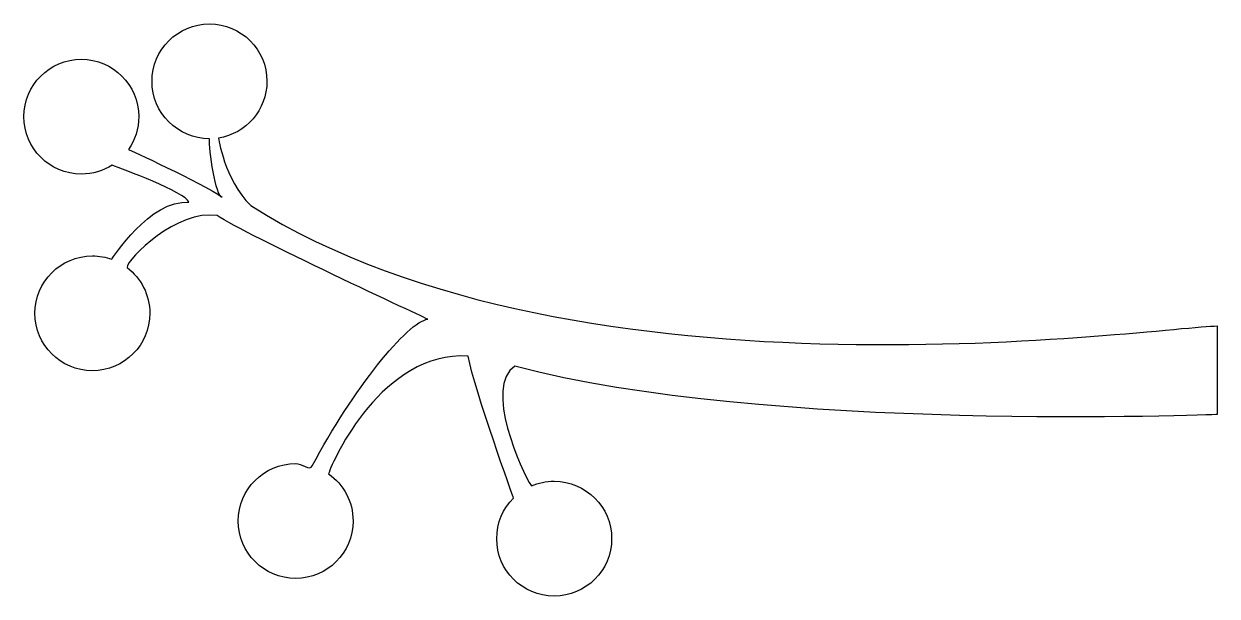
# Model space of a CAD drawing. Header units: centimetres. Extents: x -7.1 to 7.1, y -3.4 to 3.4.
import ezdxf

# ---------------------------------------------------------------- set-up
doc = ezdxf.new("R2010")
doc.units = ezdxf.units.CM
doc.header["$MEASUREMENT"] = 0
doc.layers.add('Camada 1', color=7, linetype='Continuous')

msp = doc.modelspace()

# ---------------------------------------------------------------- linework, layer by layer
at = {"layer": 'Camada 1'}
msp.add_open_spline([(7.07999, -0.18973), (6.4451, -0.18973), (-0.45934, -1.24126), (-4.38774, 1.23878), (-4.38774, 1.23878), (-4.70519, 1.5562), (-4.76959, 2.04052), (-4.76959, 2.04052), (-4.76959, 2.04052), (-4.44431, 2.09222), (-4.1956, 2.374), (-4.1956, 2.71378), (-4.1956, 2.71378), (-4.1956, 3.09033), (-4.50088, 3.39558), (-4.87738, 3.39558), (-4.87738, 3.39558), (-5.25388, 3.39558), (-5.55919, 3.09033), (-5.55919, 2.71375), (-5.55919, 2.71375), (-5.55919, 2.33725), (-5.25391, 2.03205), (-4.87741, 2.03205), (-4.87741, 2.03205), (-4.88376, 1.91333), (-4.80441, 1.33794), (-4.72504, 1.33794), (-4.72504, 1.33794), (-4.98298, 1.51651), (-5.83849, 1.90486), (-5.83849, 1.90486), (-5.83849, 1.90486), (-5.76155, 2.0153), (-5.71644, 2.14952), (-5.71644, 2.2943), (-5.71644, 2.2943), (-5.71644, 2.6708), (-6.02172, 2.976), (-6.39822, 2.976), (-6.39822, 2.976), (-6.77472, 2.976), (-7.07999, 2.67084), (-7.07999, 2.29433), (-7.07999, 2.29433), (-7.07999, 1.91775), (-6.77471, 1.61247), (-6.39821, 1.61247), (-6.39821, 1.61247), (-6.26343, 1.61247), (-6.13781, 1.6516), (-6.03203, 1.7191), (-6.03203, 1.7191), (-5.91545, 1.67523), (-5.16152, 1.39747), (-5.12186, 1.27844), (-5.12186, 1.27844), (-5.57819, 1.31813), (-6.0366, 0.60248), (-6.0366, 0.60248), (-6.0366, 0.60248), (-6.10859, 0.62836), (-6.18617, 0.64246), (-6.26708, 0.64246), (-6.26708, 0.64246), (-6.64358, 0.64246), (-6.94886, 0.33726), (-6.94886, -0.03932), (-6.94886, -0.03932), (-6.94886, -0.4159), (-6.64358, -0.72112), (-6.26708, -0.72112), (-6.26708, -0.72112), (-5.89058, -0.72112), (-5.5853, -0.41592), (-5.5853, -0.03932), (-5.5853, -0.03932), (-5.5853, 0.1824), (-5.69116, 0.37941), (-5.85507, 0.50395), (-5.85507, 0.50395), (-5.85592, 0.60386), (-5.26071, 1.19906), (-4.78454, 1.11969), (-4.78454, 1.11969), (-4.46709, 0.90146), (-2.28468, -0.11041), (-2.28468, -0.11041), (-2.28468, -0.11041), (-2.52275, -0.13025), (-3.1854, -0.95329), (-3.6576, -1.85124), (-3.6576, -1.85124), (-3.68797, -1.909), (-3.78627, -1.82224), (-3.85485, -1.82224), (-3.85485, -1.82224), (-4.23135, -1.82224), (-4.53663, -2.12752), (-4.53663, -2.5041), (-4.53663, -2.5041), (-4.53663, -2.88058), (-4.23135, -3.1858), (-3.85485, -3.1858), (-3.85485, -3.1858), (-3.47835, -3.1858), (-3.17307, -2.8806), (-3.17307, -2.5041), (-3.17307, -2.5041), (-3.17307, -2.27307), (-3.28801, -2.06886), (-3.46377, -1.94564), (-3.46377, -1.94564), (-3.41556, -1.77699), (-2.82036, -0.48736), (-1.80848, -0.54689), (-1.80848, -0.54689), (-1.7291, -0.96353), (-1.26907, -2.23178), (-1.26907, -2.23178), (-1.26907, -2.23178), (-1.39247, -2.35516), (-1.46878, -2.52557), (-1.46878, -2.71382), (-1.46878, -2.71382), (-1.46878, -3.09032), (-1.1635, -3.39562), (-0.787, -3.39562), (-0.787, -3.39562), (-0.4105, -3.39562), (-0.10522, -3.09034), (-0.10522, -2.71382), (-0.10522, -2.71382), (-0.10522, -2.33734), (-0.4105, -2.03204), (-0.787, -2.03204), (-0.787, -2.03204), (-0.88302, -2.03204), (-0.97446, -2.05196), (-1.05732, -2.08776), (-1.05732, -2.08776), (-1.17358, -1.91586), (-1.6299, -0.90399), (-1.25293, -0.66592), (-1.25293, -0.66592), (1.70326, -1.45952), (7.07999, -1.24127), (7.07999, -1.24127), (7.07999, -1.24127), (7.07999, -1.24127), (7.07999, -0.18973), (7.07999, -0.18973)], degree=3, knots=[0, 0, 0, 0, 0.02564103, 0.02564103, 0.02564103, 0.02564103, 0.05128205, 0.05128205, 0.05128205, 0.05128205, 0.07692308, 0.07692308, 0.07692308, 0.07692308, 0.1025641, 0.1025641, 0.1025641, 0.1025641, 0.12820513, 0.12820513, 0.12820513, 0.12820513, 0.15384615, 0.15384615, 0.15384615, 0.15384615, 0.17948718, 0.17948718, 0.17948718, 0.17948718, 0.20512821, 0.20512821, 0.20512821, 0.20512821, 0.23076923, 0.23076923, 0.23076923, 0.23076923, 0.25641026, 0.25641026, 0.25641026, 0.25641026, 0.28205128, 0.28205128, 0.28205128, 0.28205128, 0.30769231, 0.30769231, 0.30769231, 0.30769231, 0.33333333, 0.33333333, 0.33333333, 0.33333333, 0.35897436, 0.35897436, 0.35897436, 0.35897436, 0.38461538, 0.38461538, 0.38461538, 0.38461538, 0.41025641, 0.41025641, 0.41025641, 0.41025641, 0.43589744, 0.43589744, 0.43589744, 0.43589744, 0.46153846, 0.46153846, 0.46153846, 0.46153846, 0.48717949, 0.48717949, 0.48717949, 0.48717949, 0.51282051, 0.51282051, 0.51282051, 0.51282051, 0.53846154, 0.53846154, 0.53846154, 0.53846154, 0.56410256, 0.56410256, 0.56410256, 0.56410256, 0.58974359, 0.58974359, 0.58974359, 0.58974359, 0.61538462, 0.61538462, 0.61538462, 0.61538462, 0.64102564, 0.64102564, 0.64102564, 0.64102564, 0.66666667, 0.66666667, 0.66666667, 0.66666667, 0.69230769, 0.69230769, 0.69230769, 0.69230769, 0.71794872, 0.71794872, 0.71794872, 0.71794872, 0.74358974, 0.74358974, 0.74358974, 0.74358974, 0.76923077, 0.76923077, 0.76923077, 0.76923077, 0.79487179, 0.79487179, 0.79487179, 0.79487179, 0.82051282, 0.82051282, 0.82051282, 0.82051282, 0.84615385, 0.84615385, 0.84615385, 0.84615385, 0.87179487, 0.87179487, 0.87179487, 0.87179487, 0.8974359, 0.8974359, 0.8974359, 0.8974359, 0.92307692, 0.92307692, 0.92307692, 0.92307692, 0.94871795, 0.94871795, 0.94871795, 0.94871795, 1, 1, 1, 1], dxfattribs=at)

doc.saveas('drawing.dxf')
